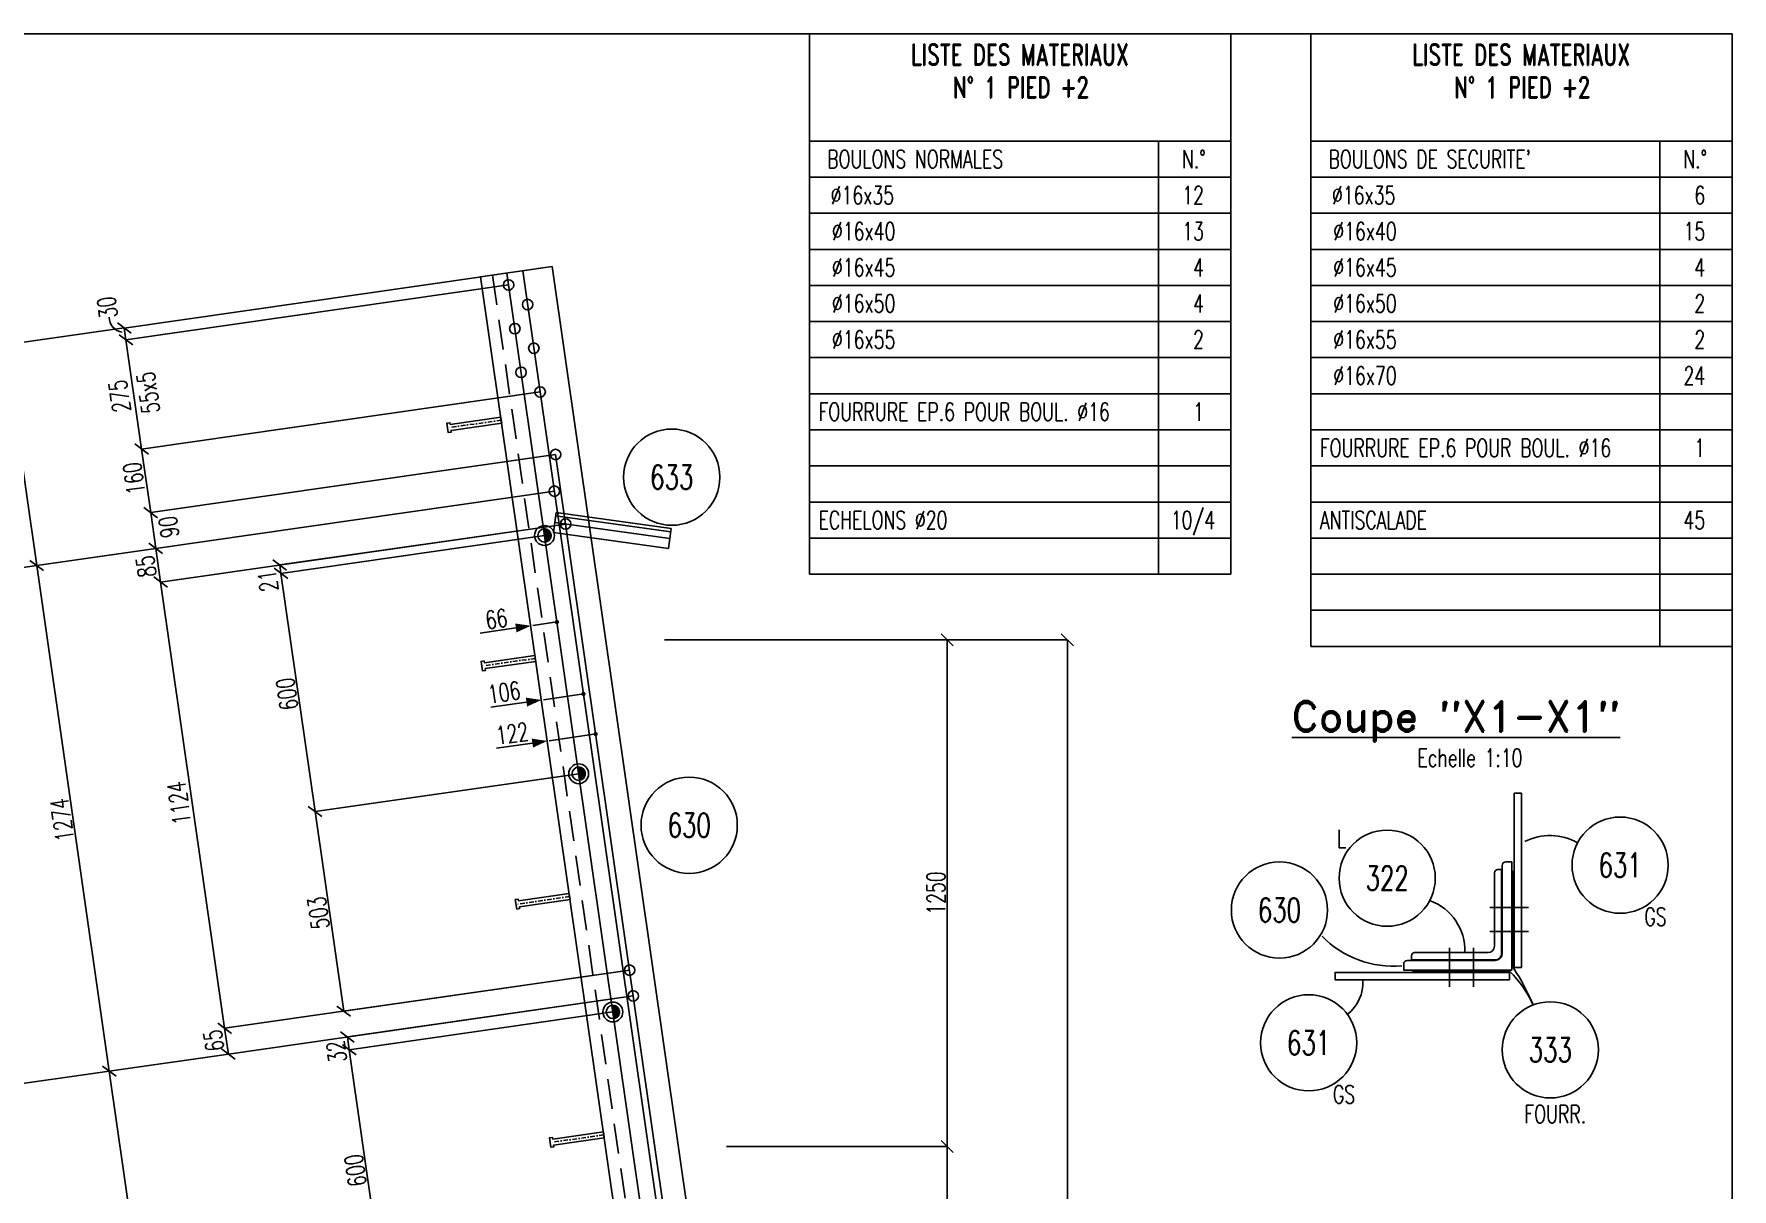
# Model space of a CAD drawing. Extents: x 72871 to 85036, y -56371 to -47761.
# Drawn here: x 80802 to 85036, y -50641 to -47761 of the extents above; entities that cross this region are included whole.
import ezdxf
from ezdxf.enums import TextEntityAlignment as Align

# ---------------------------------------------------------------- set-up
doc = ezdxf.new("R2010")
doc.units = 0
doc.header["$LTSCALE"] = 150
doc.header["$MEASUREMENT"] = 0
doc.linetypes.add('DASHDOT', pattern=[1, 0.5, -0.25, 0, -0.25])
doc.linetypes.add('DASHED', pattern=[0.75, 0.5, -0.25])
doc.layers.get('0').update_dxf_attribs({"linetype": 'CONTINUOUS'})
for name, color, linetype in [('ASSI', 3, 'CONTINUOUS'), ('BOLLINI_1', 7, 'CONTINUOUS'), ('Echelon', 3, 'CONTINUOUS'), ('FORI', 2, 'CONTINUOUS'), ('LINEA_ANG', 2, 'CONTINUOUS'), ('LM', 7, 'CONTINUOUS'), ('LS', 7, 'CONTINUOUS'), ('MZ', 6, 'DASHDOT'), ('QT_MAL', 7, 'CONTINUOUS'), ('QT_MPR', 7, 'CONTINUOUS'), ('QT_MSP', 7, 'CONTINUOUS'), ('TESTI_A_P', 7, 'CONTINUOUS'), ('TRAT-Y', 7, 'DASHED')]:
    doc.layers.add(name, color=color, linetype=linetype)
doc.styles.add('QUOTE', font='ROMANS8.SHX', dxfattribs={"width": 0.7})
doc.styles.add('RD', font='ROMAND8.SHX', dxfattribs={"width": 0.7})
doc.styles.add('RQL', font='ROMANS8.SHX', dxfattribs={"width": 0.7})
doc.styles.add('RS', font='ROMANS8.shx', dxfattribs={"width": 0.7})
doc.styles.get("Standard").update_dxf_attribs({"font": 'ROMANS8.SHX', "width": 0.7})
doc.dimstyles.new('FRECCE1', dxfattribs={"dimtxt": 45, "dimasz": 5, "dimexe": 0, "dimexo": 0, "dimgap": 1, "dimtad": 1, "dimdec": 0, "dimzin": 0, "dimdsep": 46, "dimtxsty": 'RS', "dimblk1": 'QUOTP', "dimblk2": 'QUOTF', "dimsah": 1, "dimcen": 0, "dimclrd": 2, "dimclre": 2, "dimclrt": 7, "dimadec": 0, "dimazin": 0, "dimtfac": 1, "dimtdec": 0, "dimtix": 1, "dimtmove": 2, "dimatfit": 3, "dimldrblk": 'QUOTP', "dimfxl": 1, "dimtolj": 1, "dimtzin": 0, "dimarcsym": 0})
doc.dimstyles.new('TRATTO', dxfattribs={"dimscale": 0, "dimtxt": 45, "dimasz": 30, "dimexe": 0, "dimexo": 0, "dimgap": 5, "dimtad": 1, "dimrnd": 0.5, "dimdsep": 46, "dimtxsty": 'RS', "dimblk1": 'OBLIQUE', "dimblk2": 'OBLIQUE', "dimsah": 1, "dimcen": 0.09, "dimclrd": 2, "dimclre": 2, "dimclrt": 7, "dimadec": 0, "dimazin": 0, "dimtfac": 1, "dimtix": 1, "dimtmove": 2, "dimatfit": 3, "dimfxl": 1, "dimtolj": 1, "dimtzin": 0, "dimarcsym": 0})
pattern_1 = [(135, (-145491.8095, 169533.147), (-5.29916089, -5.29916089), [])]

# ---------------------------------------------------------------- blocks, each defined once
blk = doc.blocks.new('16')
blk.add_circle((0, 0), 1)
blk = doc.blocks.new('ASSE98')
blk.add_line((0, 0), (1, 0))
at = {"color": 7, "flags": 1}
for tag, p in [('LAV1', (3.07431, 6.82847)), ('LAV2', (3.07431, 6.49513)), ('LAV3', (3.07431, 6.1618)), ('LAV4', (3.07431, 5.82847)), ('LAV5', (3.07431, 5.49513)), ('LAV6', (3.07431, 5.1618)), ('LAV7', (3.07431, 4.82847)), ('LAV8', (3.07431, 4.49513)), ('LAV9', (3.07431, 4.1618)), ('LAV10', (3.07431, 3.82847))]:
    blk.add_attdef(tag, p, '', height=0.2, dxfattribs=at)
at = {"color": 7, "style": 'QUOTE', "width": 0.5, "flags": 1}
for tag, p in [('TI', (1.38308, 6.82731)), ('DI_S', (1.38308, 6.42178)), ('D_S', (1.38308, 6.02092)), ('E_S', (1.38308, 5.68065)), ('NFORI', (1.36454, 5.29792)), ('ALAR', (1.36349, 4.93246)), ('FAM', (1.3775, 4.54645)), ('ALA', (1.38308, 4.19257)), ('DISP2', (1.38308, 3.84971)), ('DISP1', (1.38308, 3.50686)), ('PINZAF', (1.38308, 3.164)), ('PINZAI', (1.38308, 2.82114)), ('TRP', (1.38308, 2.47829)), ('NP', (1.38308, 2.13543)), ('SV', (1.38308, 1.79257)), ('PESO', (1.38308, 1.44971)), ('QUA', (1.38308, 1.10686)), ('LUN', (1.38308, 0.764)), ('PROF', (1.38308, 0.42114)), ('POS', (1.38308, 0.07829))]:
    blk.add_attdef(tag, p, '', height=0.2, dxfattribs=at)
blk = doc.blocks.new('_OBLIQUE')
at = {"color": 0, "linetype": 'ByBlock'}
blk.add_line((-0.5, -0.5), (0.5, 0.5), dxfattribs=at)
blk = doc.blocks.new('*D17')
at = {"layer": 'QT_MPR', "color": 2, "lineweight": -2, "transparency": 16777216}
for p, q in [((79518.2, -49271.5), (80809, -49086.3)), ((80809, -49086.3), (80989.9, -50347.1)), ((79683.3, -50534.6), (80989.9, -50347.1))]:
    blk.add_line(p, q, dxfattribs=at)
at = {"layer": 'QT_MPR', "color": 2, "lineweight": -2, "transparency": 16777216, "xscale": 30, "yscale": 30, "zscale": 30}
for p, rotation in [((80809, -49086.3), 98.16615670567533), ((80989.9, -50347.1), 278.1661567056753)]:
    blk.add_blockref('_OBLIQUE', p, dxfattribs=dict(at, rotation=rotation))
at = {"layer": 'QT_MPR', "color": 7, "transparency": 16777216, "insert": (80872.3, -49720.6), "char_height": 45, "attachment_point": 5, "rotation": 98.1662, "style": 'RS'}
blk.add_mtext('\\A1;1274', dxfattribs=at)
blk = doc.blocks.new('*D18')
at = {"layer": 'QT_MPR', "color": 2, "lineweight": -2, "transparency": 16777216}
for p, q in [((79683.3, -50534.6), (80989.9, -50347.1)), ((80989.9, -50347.1), (81171.2, -51610.2)), ((79864.6, -51797.7), (81171.2, -51610.2))]:
    blk.add_line(p, q, dxfattribs=at)
at = {"layer": 'QT_MPR', "color": 2, "lineweight": -2, "transparency": 16777216, "xscale": 30, "yscale": 30, "zscale": 30}
for p, rotation in [((80989.9, -50347.1), 98.16615670567533), ((81171.2, -51610.2), 278.1661567056753)]:
    blk.add_blockref('_OBLIQUE', p, dxfattribs=dict(at, rotation=rotation))
at = {"layer": 'QT_MPR', "color": 7, "transparency": 16777216, "insert": (81053.3, -50982.6), "char_height": 45, "attachment_point": 5, "rotation": 98.1662, "style": 'RS'}
blk.add_mtext('\\A1;1276', dxfattribs=at)
blk = doc.blocks.new('*D34')
at = {"layer": 'LS', "color": 2, "lineweight": -2, "transparency": 16777216}
for p, q in [((79542.3, -48707.2), (80730.1, -48536.7)), ((80809, -49086.3), (80730.1, -48536.7)), ((79518.2, -49271.5), (80809, -49086.3))]:
    blk.add_line(p, q, dxfattribs=at)
at = {"layer": 'LS', "color": 2, "lineweight": -2, "transparency": 16777216, "xscale": 30, "yscale": 30, "zscale": 30}
for p, rotation in [((80730.1, -48536.7), 98.16615670567533), ((80809, -49086.3), 278.1661567056753)]:
    blk.add_blockref('_OBLIQUE', p, dxfattribs=dict(at, rotation=rotation))
at = {"layer": 'LS', "color": 7, "transparency": 16777216, "insert": (80742.4, -48815.4), "char_height": 45, "attachment_point": 5, "rotation": 98.1662, "style": 'RS'}
blk.add_mtext('\\A1;555', dxfattribs=at)
blk = doc.blocks.new('*D35')
at = {"layer": 'QT_MPR', "color": 2, "lineweight": -2, "transparency": 16777216}
for p, q in [((81918, -48366.7), (81027.2, -48494.5)), ((81985.6, -48387.1), (81031.4, -48524)), ((81027.2, -48494.5), (81031.4, -48524))]:
    blk.add_line(p, q, dxfattribs=at)
at = {"layer": 'QT_MPR', "color": 2, "lineweight": -2, "transparency": 16777216, "xscale": 30, "yscale": 30, "zscale": 30}
for p, rotation in [((81027.2, -48494.5), 98.16615670567491), ((81031.4, -48524), 278.1661567056749)]:
    blk.add_blockref('_OBLIQUE', p, dxfattribs=dict(at, rotation=rotation))
at = {"layer": 'QT_MPR', "color": 7, "transparency": 16777216, "insert": (80985.4, -48443), "char_height": 45, "attachment_point": 5, "rotation": 98.1662, "style": 'RS'}
blk.add_mtext('\\A1;30', dxfattribs=at)
blk = doc.blocks.new('*D36')
at = {"layer": 'QT_MPR', "color": 2, "lineweight": -2, "transparency": 16777216}
for p, q in [((81985.6, -48387.1), (81031.4, -48524)), ((81031.4, -48524), (81070.5, -48796.2)), ((82064.3, -48653.6), (81070.5, -48796.2))]:
    blk.add_line(p, q, dxfattribs=at)
at = {"layer": 'QT_MPR', "color": 2, "lineweight": -2, "transparency": 16777216, "xscale": 30, "yscale": 30, "zscale": 30}
for p, rotation in [((81031.4, -48524), 98.16615670567491), ((81070.5, -48796.2), 278.1661567056749)]:
    blk.add_blockref('_OBLIQUE', p, dxfattribs=dict(at, rotation=rotation))
at = {"layer": 'QT_MPR', "color": 7, "transparency": 16777216, "insert": (81087.2, -48655.6), "char_height": 45, "attachment_point": 5, "rotation": 98.1662, "style": 'RS'}
blk.add_mtext('\\A1;55x5', dxfattribs=at)
blk = doc.blocks.new('*D37')
at = {"layer": 'QT_MPR', "color": 2, "lineweight": -2, "transparency": 16777216}
for p, q in [((81985.6, -48387.1), (81031.4, -48524)), ((81031.4, -48524), (81070.5, -48796.2)), ((82064.3, -48653.6), (81070.5, -48796.2))]:
    blk.add_line(p, q, dxfattribs=at)
at = {"layer": 'QT_MPR', "color": 2, "lineweight": -2, "transparency": 16777216, "xscale": 30, "yscale": 30, "zscale": 30}
for p, rotation in [((81031.4, -48524), 98.16615670567491), ((81070.5, -48796.2), 278.1661567056749)]:
    blk.add_blockref('_OBLIQUE', p, dxfattribs=dict(at, rotation=rotation))
at = {"layer": 'QT_MPR', "color": 7, "transparency": 16777216, "insert": (81015.9, -48664.4), "char_height": 45, "attachment_point": 5, "rotation": 98.1662, "style": 'RS'}
blk.add_mtext('\\A1;275', dxfattribs=at)
blk = doc.blocks.new('*D38')
at = {"layer": 'QT_MPR', "color": 2, "lineweight": -2, "transparency": 16777216}
for p, q in [((82064.3, -48653.6), (81070.5, -48796.2)), ((81070.5, -48796.2), (81093.2, -48954.6)), ((82102.8, -48809.7), (81093.2, -48954.6))]:
    blk.add_line(p, q, dxfattribs=at)
at = {"layer": 'QT_MPR', "color": 2, "lineweight": -2, "transparency": 16777216, "xscale": 30, "yscale": 30, "zscale": 30}
for p, rotation in [((81070.5, -48796.2), 98.16615670567491), ((81093.2, -48954.6), 278.1661567056749)]:
    blk.add_blockref('_OBLIQUE', p, dxfattribs=dict(at, rotation=rotation))
at = {"layer": 'QT_MPR', "color": 7, "transparency": 16777216, "insert": (81051.6, -48869.4), "char_height": 45, "attachment_point": 5, "rotation": 98.1662, "style": 'RS'}
blk.add_mtext('\\A1;160', dxfattribs=at)
blk = doc.blocks.new('*D39')
at = {"layer": 'QT_MPR', "color": 2, "lineweight": -2, "transparency": 16777216}
for p, q in [((82102.8, -48809.7), (81093.2, -48954.6)), ((82099.8, -48901.1), (81106, -49043.7)), ((81093.2, -48954.6), (81106, -49043.7))]:
    blk.add_line(p, q, dxfattribs=at)
at = {"layer": 'QT_MPR', "color": 2, "lineweight": -2, "transparency": 16777216, "xscale": 30, "yscale": 30, "zscale": 30}
for p, rotation in [((81093.2, -48954.6), 98.16615670567491), ((81106, -49043.7), 278.1661567056749)]:
    blk.add_blockref('_OBLIQUE', p, dxfattribs=dict(at, rotation=rotation))
at = {"layer": 'QT_MPR', "color": 7, "transparency": 16777216, "insert": (81138.4, -48990.5), "char_height": 45, "attachment_point": 5, "rotation": 98.1662, "style": 'RS'}
blk.add_mtext('\\A1;90', dxfattribs=at)
blk = doc.blocks.new('*D40')
at = {"layer": 'QT_MPR', "color": 2, "lineweight": -2, "transparency": 16777216}
for p, q in [((82099.8, -48901.1), (81106, -49043.7)), ((82127.7, -48983), (81118, -49127.8)), ((81106, -49043.7), (81118, -49127.8))]:
    blk.add_line(p, q, dxfattribs=at)
at = {"layer": 'QT_MPR', "color": 2, "lineweight": -2, "transparency": 16777216, "xscale": 30, "yscale": 30, "zscale": 30}
for p, rotation in [((81106, -49043.7), 98.16615670567514), ((81118, -49127.8), 278.1661567056751)]:
    blk.add_blockref('_OBLIQUE', p, dxfattribs=dict(at, rotation=rotation))
at = {"layer": 'QT_MPR', "color": 7, "transparency": 16777216, "insert": (81081.8, -49088.9), "char_height": 45, "attachment_point": 5, "rotation": 98.1662, "style": 'RS'}
blk.add_mtext('\\A1;85', dxfattribs=at)
blk = doc.blocks.new('*D41')
at = {"layer": 'QT_MPR', "color": 2, "lineweight": -2, "transparency": 16777216}
for p, q in [((82127.7, -48983), (81118, -49127.8)), ((81118, -49127.8), (81277.7, -50240.2)), ((82287.3, -50095.3), (81277.7, -50240.2))]:
    blk.add_line(p, q, dxfattribs=at)
at = {"layer": 'QT_MPR', "color": 2, "lineweight": -2, "transparency": 16777216, "xscale": 30, "yscale": 30, "zscale": 30}
for p, rotation in [((81118, -49127.8), 98.16615670567533), ((81277.7, -50240.2), 278.1661567056753)]:
    blk.add_blockref('_OBLIQUE', p, dxfattribs=dict(at, rotation=rotation))
at = {"layer": 'QT_MPR', "color": 7, "transparency": 16777216, "insert": (81164.1, -49678.8), "char_height": 45, "attachment_point": 5, "rotation": 98.1662, "style": 'RS'}
blk.add_mtext('\\A1;1124', dxfattribs=at)
blk = doc.blocks.new('*D42')
at = {"layer": 'QT_MPR', "color": 2, "lineweight": -2, "transparency": 16777216}
for p, q in [((82287.3, -50095.3), (81277.7, -50240.2)), ((82296.5, -50159.6), (81286.9, -50304.5)), ((81277.7, -50240.2), (81286.9, -50304.5))]:
    blk.add_line(p, q, dxfattribs=at)
at = {"layer": 'QT_MPR', "color": 2, "lineweight": -2, "transparency": 16777216, "xscale": 30, "yscale": 30, "zscale": 30}
for p, rotation in [((81277.7, -50240.2), 98.16615670567533), ((81286.9, -50304.5), 278.1661567056753)]:
    blk.add_blockref('_OBLIQUE', p, dxfattribs=dict(at, rotation=rotation))
at = {"layer": 'QT_MPR', "color": 7, "transparency": 16777216, "insert": (81250.4, -50270.8), "char_height": 45, "attachment_point": 5, "rotation": 98.1662, "style": 'RS'}
blk.add_mtext('\\A1;65', dxfattribs=at)
blk = doc.blocks.new('QUOTP')
at = {"layer": 'ASSI', "color": 2, "const_width": 1.07}
blk.add_lwpolyline([(-0.53, 0, 1), (0.53, 0, 1)], format="xyb", close=True, dxfattribs=at)
blk = doc.blocks.new('QUOTF')
at = {"layer": 'LS', "color": 2}
blk.add_line((7.5, 0), (25.5, 0), dxfattribs=at)
blk.add_solid([(7.5, 2.25), (0, 0), (7.5, -2.25)], dxfattribs=at)
blk = doc.blocks.new('*D136')
at = {"layer": 'QT_MAL', "color": 2, "lineweight": -2, "transparency": 16777216}
blk.add_line((82101.3, -49228.1), (82045.8, -49236.1), dxfattribs=at)
at = {"layer": 'QT_MAL', "color": 2, "lineweight": -2, "transparency": 16777216, "xscale": 5, "yscale": 5, "zscale": 5}
for name, p, rotation in [('QUOTF', (82040.9, -49236.8), 188.1661567056749), ('QUOTP', (82106.2, -49227.4), 8.166156705674934)]:
    blk.add_blockref(name, p, dxfattribs=dict(at, rotation=rotation))
at = {"layer": 'QT_MAL', "color": 7, "transparency": 16777216, "insert": (81955.3, -49219.8), "char_height": 45, "attachment_point": 5, "rotation": 8.1662, "style": 'RS'}
blk.add_mtext('\\A1;66', dxfattribs=at)
blk = doc.blocks.new('*D137')
at = {"layer": 'QT_MAL', "color": 2, "lineweight": -2, "transparency": 16777216}
blk.add_line((82167.4, -49407.3), (82072.4, -49421), dxfattribs=at)
at = {"layer": 'QT_MAL', "color": 2, "lineweight": -2, "transparency": 16777216, "xscale": 5, "yscale": 5, "zscale": 5}
for name, p, rotation in [('QUOTF', (82067.4, -49421.7), 188.1661567056749), ('QUOTP', (82172.3, -49406.6), 8.166156705674934)]:
    blk.add_blockref(name, p, dxfattribs=dict(at, rotation=rotation))
at = {"layer": 'QT_MAL', "color": 7, "transparency": 16777216, "insert": (81974.4, -49402.6), "char_height": 45, "attachment_point": 5, "rotation": 8.1662, "style": 'RS'}
blk.add_mtext('\\A1;106', dxfattribs=at)
blk = doc.blocks.new('*D138')
at = {"layer": 'QT_MAL', "color": 2, "lineweight": -2, "transparency": 16777216}
blk.add_line((82197.9, -49507.3), (82087, -49523.2), dxfattribs=at)
at = {"layer": 'QT_MAL', "color": 2, "lineweight": -2, "transparency": 16777216, "xscale": 5, "yscale": 5, "zscale": 5}
for name, p, rotation in [('QUOTF', (82082.1, -49523.9), 188.1661567056749), ('QUOTP', (82202.8, -49506.6), 8.166156705674934)]:
    blk.add_blockref(name, p, dxfattribs=dict(at, rotation=rotation))
at = {"layer": 'QT_MAL', "color": 7, "transparency": 16777216, "insert": (81994.5, -49505.3), "char_height": 45, "attachment_point": 5, "rotation": 8.1662, "style": 'RS'}
blk.add_mtext('\\A1;122', dxfattribs=at)
blk = doc.blocks.new('*D63')
at = {"layer": 'LS', "color": 2, "lineweight": -2, "transparency": 16777216}
for p, q in [((82374.4, -49271.5), (83378.9, -49271.5)), ((83378.9, -54323.8), (83378.9, -49271.5)), ((80283.6, -54323.8), (83378.9, -54323.8))]:
    blk.add_line(p, q, dxfattribs=at)
at = {"layer": 'LS', "color": 2, "lineweight": -2, "transparency": 16777216, "xscale": 30, "yscale": 30, "zscale": 30}
for p, rotation in [((83378.9, -49271.5), 90), ((83378.9, -54323.8), 270)]:
    blk.add_blockref('_OBLIQUE', p, dxfattribs=dict(at, rotation=rotation))
at = {"layer": 'LS', "color": 7, "transparency": 16777216, "insert": (83351.4, -51797.7), "char_height": 45, "attachment_point": 5, "rotation": 90, "style": 'RS'}
blk.add_mtext('\\A1;5000', dxfattribs=at)
blk = doc.blocks.new('*D66')
at = {"layer": 'LS', "color": 2, "lineweight": -2, "transparency": 16777216}
for p, q in [((82529, -50534.6), (83078.9, -50534.6)), ((83078.9, -51797.7), (83078.9, -50534.6)), ((82688.1, -51797.7), (83078.9, -51797.7))]:
    blk.add_line(p, q, dxfattribs=at)
at = {"layer": 'LS', "color": 2, "lineweight": -2, "transparency": 16777216, "xscale": 30, "yscale": 30, "zscale": 30}
for p, rotation in [((83078.9, -50534.6), 90), ((83078.9, -51797.7), 270)]:
    blk.add_blockref('_OBLIQUE', p, dxfattribs=dict(at, rotation=rotation))
at = {"layer": 'LS', "color": 7, "transparency": 16777216, "insert": (83051.4, -51166.1), "char_height": 45, "attachment_point": 5, "rotation": 90, "style": 'RS'}
blk.add_mtext('\\A1;1250', dxfattribs=at)
blk = doc.blocks.new('*D67')
at = {"layer": 'LS', "color": 2, "lineweight": -2, "transparency": 16777216}
for p, q in [((82374.4, -49271.5), (83078.9, -49271.5)), ((83078.9, -50534.6), (83078.9, -49271.5)), ((82529, -50534.6), (83078.9, -50534.6))]:
    blk.add_line(p, q, dxfattribs=at)
at = {"layer": 'LS', "color": 2, "lineweight": -2, "transparency": 16777216, "xscale": 30, "yscale": 30, "zscale": 30}
for p, rotation in [((83078.9, -49271.5), 90), ((83078.9, -50534.6), 270)]:
    blk.add_blockref('_OBLIQUE', p, dxfattribs=dict(at, rotation=rotation))
at = {"layer": 'LS', "color": 7, "transparency": 16777216, "insert": (83051.4, -49903.1), "char_height": 45, "attachment_point": 5, "rotation": 90, "style": 'RS'}
blk.add_mtext('\\A1;1250', dxfattribs=at)
blk = doc.blocks.new('A$C6E393FD9')
at = {"layer": 'Echelon'}
blk.add_lwpolyline([(2.5, 0), (0, 19.8), (168.6, 41.4), (167.9, 47.2), (177.8, 48.5), (181.8, 17.1), (171.9, 15.8), (171.2, 21.6), (2.5, 0)], close=True, dxfattribs=at)
at = {"layer": 'MZ', "ltscale": 0.2}
blk.add_line((1.3, 9.9), (179.8, 32.8), dxfattribs=at)
blk = doc.blocks.new('P20')
at = {"color": 0}
for p, q in [((0, 0.98), (0.02, 1)), ((0, 0.94), (0.06, 1)), ((1, -0.01), (0, 0.99)), ((0, 0.89), (0.1, 0.99)), ((0, 0.85), (0.14, 0.99)), ((0, 0.8), (0.18, 0.98)), ((0, 0.76), (0.22, 0.98)), ((0, 0.71), (0.25, 0.97)), ((0, 0.67), (0.29, 0.96)), ((1, -0.05), (0, 0.95)), ((0, 0.62), (0.32, 0.95)), ((0, 0.58), (0.36, 0.93)), ((0, 0.53), (0.39, 0.92)), ((0, 0.49), (0.42, 0.91)), ((1, -0.09), (0, 0.9)), ((0, 0.44), (0.45, 0.89)), ((0, 0.4), (0.48, 0.88)), ((0.99, -0.13), (0, 0.86)), ((0, 0.35), (0.51, 0.86)), ((0, 0.31), (0.54, 0.84)), ((0, 0.26), (0.56, 0.83)), ((0.99, -0.17), (0, 0.81)), ((0, 0.22), (0.59, 0.81)), ((0, 0.17), (0.61, 0.79)), ((0.98, -0.21), (0, 0.77)), ((0, 0.13), (0.64, 0.77)), ((0, 0.08), (0.66, 0.75)), ((0, 0.04), (0.69, 0.73)), ((0.97, -0.25), (0, 0.72)), ((0, -0.01), (0.71, 0.7)), ((0.96, -0.28), (0, 0.68)), ((0, -0.05), (0.73, 0.68)), ((0, -0.1), (0.75, 0.66)), ((0.95, -0.32), (0, 0.63)), ((0, -0.14), (0.77, 0.63)), ((0, -0.19), (0.79, 0.61)), ((0.94, -0.35), (0, 0.59)), ((0, -0.23), (0.81, 0.58)), ((0, -0.28), (0.83, 0.56)), ((0.92, -0.38), (0, 0.54)), ((0, -0.32), (0.85, 0.53)), ((0.91, -0.41), (0, 0.5)), ((0, -0.36), (0.87, 0.5)), ((0, -0.41), (0.88, 0.47)), ((0.9, -0.44), (0, 0.45)), ((0, -0.45), (0.9, 0.44)), ((0.88, -0.47), (0, 0.41)), ((0, -0.5), (0.91, 0.41)), ((0, -0.54), (0.92, 0.38)), ((0.87, -0.5), (0, 0.36)), ((0, -0.59), (0.94, 0.35)), ((0.85, -0.53), (0, 0.32)), ((0, -0.63), (0.95, 0.31)), ((0, -0.68), (0.96, 0.28)), ((0.83, -0.56), (0, 0.27)), ((0, -0.72), (0.97, 0.25)), ((0.81, -0.58), (0, 0.23)), ((0, -0.77), (0.98, 0.21)), ((0.79, -0.61), (0, 0.18)), ((0, -0.81), (0.99, 0.17)), ((0.77, -0.63), (0, 0.14)), ((0, -0.86), (0.99, 0.13)), ((0.75, -0.66), (0, 0.09)), ((0, -0.9), (1, 0.09)), ((0.73, -0.68), (0, 0.05)), ((0, -0.95), (1, 0.05)), ((0.71, -0.7), (0, 0.01)), ((0, -0.99), (1, 0.01)), ((1, 0.04), (0.04, 1)), ((1, 0.09), (0.09, 1)), ((0.99, 0.14), (0.14, 0.99)), ((0.98, 0.19), (0.19, 0.98)), ((0.97, 0.25), (0.25, 0.97)), ((0.95, 0.31), (0.31, 0.95)), ((0.92, 0.38), (0.38, 0.92)), ((0.88, 0.47), (0.47, 0.88)), ((0.81, 0.59), (0.59, 0.81)), ((0.69, -0.73), (0, -0.04)), ((0.66, -0.75), (0, -0.08)), ((0.64, -0.77), (0, -0.13)), ((0.61, -0.79), (0, -0.17)), ((0.59, -0.81), (0, -0.22)), ((0.56, -0.83), (0, -0.26)), ((0.54, -0.84), (0, -0.31)), ((0.51, -0.86), (0, -0.35)), ((0.48, -0.88), (0, -0.4)), ((0.45, -0.89), (0, -0.44)), ((0.42, -0.91), (0, -0.49)), ((0.39, -0.92), (0, -0.53)), ((0.36, -0.93), (0, -0.58)), ((0.32, -0.95), (0, -0.62)), ((0.29, -0.96), (0, -0.67)), ((0.25, -0.97), (0, -0.71)), ((0.22, -0.98), (0, -0.76)), ((0.18, -0.98), (0, -0.8)), ((0.14, -0.99), (0, -0.85)), ((0.1, -0.99), (0, -0.89)), ((0.04, -1), (1, -0.04)), ((0.09, -1), (1, -0.09)), ((0.14, -0.99), (0.99, -0.14)), ((0.19, -0.98), (0.98, -0.19)), ((0.25, -0.97), (0.97, -0.25)), ((0.31, -0.95), (0.95, -0.31)), ((0.38, -0.92), (0.92, -0.38)), ((0.47, -0.88), (0.88, -0.47)), ((0.59, -0.81), (0.81, -0.59))]:
    blk.add_line(p, q, dxfattribs=at)
for radius in [1.5, 1]:
    blk.add_circle((0, 0), radius)
blk = doc.blocks.new('*D121')
at = {"layer": 'QT_MSP', "color": 2, "lineweight": -2, "transparency": 16777216}
for p, q in [((82127.7, -48983), (81415, -49085.2)), ((82075.3, -49011.7), (81418, -49106)), ((81415, -49085.2), (81418, -49106))]:
    blk.add_line(p, q, dxfattribs=at)
at = {"layer": 'QT_MSP', "color": 2, "lineweight": -2, "transparency": 16777216, "xscale": 30, "yscale": 30, "zscale": 30}
for p, rotation in [((81415, -49085.2), 98.1661567056713), ((81418, -49106), 278.1661567056713)]:
    blk.add_blockref('_OBLIQUE', p, dxfattribs=dict(at, rotation=rotation))
at = {"layer": 'QT_MSP', "color": 7, "transparency": 16777216, "insert": (81385.7, -49125), "char_height": 45, "attachment_point": 5, "rotation": 98.1662, "style": 'RS'}
blk.add_mtext('\\A1;21', dxfattribs=at)
blk = doc.blocks.new('*D122')
at = {"layer": 'QT_MSP', "color": 2, "lineweight": -2, "transparency": 16777216}
for p, q in [((82075.3, -49011.7), (81418, -49106)), ((81418, -49106), (81503.2, -49699.9)), ((82160.5, -49605.6), (81503.2, -49699.9))]:
    blk.add_line(p, q, dxfattribs=at)
at = {"layer": 'QT_MSP', "color": 2, "lineweight": -2, "transparency": 16777216, "xscale": 30, "yscale": 30, "zscale": 30}
for p, rotation in [((81418, -49106), 98.1661567056713), ((81503.2, -49699.9), 278.1661567056713)]:
    blk.add_blockref('_OBLIQUE', p, dxfattribs=dict(at, rotation=rotation))
at = {"layer": 'QT_MSP', "color": 7, "transparency": 16777216, "insert": (81433.4, -49406.9), "char_height": 45, "attachment_point": 5, "rotation": 98.1662, "style": 'RS'}
blk.add_mtext('\\A1;600', dxfattribs=at)
blk = doc.blocks.new('*D123')
at = {"layer": 'QT_MSP', "color": 2, "lineweight": -2, "transparency": 16777216}
for p, q in [((82160.5, -49605.6), (81503.2, -49699.9)), ((81503.2, -49699.9), (81574.6, -50197.5)), ((82287.3, -50095.3), (81574.6, -50197.5))]:
    blk.add_line(p, q, dxfattribs=at)
at = {"layer": 'QT_MSP', "color": 2, "lineweight": -2, "transparency": 16777216, "xscale": 30, "yscale": 30, "zscale": 30}
for p, rotation in [((81503.2, -49699.9), 98.1661567056713), ((81574.6, -50197.5), 278.1661567056713)]:
    blk.add_blockref('_OBLIQUE', p, dxfattribs=dict(at, rotation=rotation))
at = {"layer": 'QT_MSP', "color": 7, "transparency": 16777216, "insert": (81511.7, -49952.6), "char_height": 45, "attachment_point": 5, "rotation": 98.1662, "style": 'RS'}
blk.add_mtext('\\A1;503', dxfattribs=at)
blk = doc.blocks.new('*D124')
at = {"layer": 'QT_MSP', "color": 2, "lineweight": -2, "transparency": 16777216}
for p, q in [((82296.5, -50159.6), (81583.9, -50261.9)), ((82245.7, -50199.5), (81588.4, -50293.8)), ((81583.9, -50261.9), (81588.4, -50293.8))]:
    blk.add_line(p, q, dxfattribs=at)
at = {"layer": 'QT_MSP', "color": 2, "lineweight": -2, "transparency": 16777216, "xscale": 30, "yscale": 30, "zscale": 30}
for p, rotation in [((81583.9, -50261.9), 98.1661567056713), ((81588.4, -50293.8), 278.1661567056713)]:
    blk.add_blockref('_OBLIQUE', p, dxfattribs=dict(at, rotation=rotation))
at = {"layer": 'QT_MSP', "color": 7, "transparency": 16777216, "insert": (81556.7, -50298.5), "char_height": 45, "attachment_point": 5, "rotation": 98.1662, "style": 'RS'}
blk.add_mtext('\\A1;32', dxfattribs=at)
blk = doc.blocks.new('*D125')
at = {"layer": 'QT_MSP', "color": 2, "lineweight": -2, "transparency": 16777216}
for p, q in [((82245.7, -50199.5), (81588.4, -50293.8)), ((81588.4, -50293.8), (81673.7, -50887.8)), ((82330.9, -50793.4), (81673.7, -50887.8))]:
    blk.add_line(p, q, dxfattribs=at)
at = {"layer": 'QT_MSP', "color": 2, "lineweight": -2, "transparency": 16777216, "xscale": 30, "yscale": 30, "zscale": 30}
for p, rotation in [((81588.4, -50293.8), 98.1661567056713), ((81673.7, -50887.8), 278.1661567056713)]:
    blk.add_blockref('_OBLIQUE', p, dxfattribs=dict(at, rotation=rotation))
at = {"layer": 'QT_MSP', "color": 7, "transparency": 16777216, "insert": (81603.8, -50594.7), "char_height": 45, "attachment_point": 5, "rotation": 98.1662, "style": 'RS'}
blk.add_mtext('\\A1;600', dxfattribs=at)
blk = doc.blocks.new('xxx')
blk.add_circle((0, 0), 8)
at = {"color": 3, "style": 'RQL', "width": 0.7}
blk.add_attdef('POS', text='', height=4, dxfattribs=at).set_placement((0, 0), align=Align.MIDDLE)
at = {"color": 3, "style": 'RQL', "width": 0.7, "flags": 1}
blk.add_attdef('POS1', (-0.39, -5.42), '', height=2, dxfattribs=at)
at = {"style": 'RQL', "width": 0.7, "flags": 1}
blk.add_attdef('TIPO', (-0.39, -8.66), '', height=2, dxfattribs=at)

msp = doc.modelspace()

# ---------------------------------------------------------------- hatches: boundary and pattern name
at = {"ltscale": 0.01}
h = msp.add_hatch(dxfattribs=at)
h.set_pattern_fill('_U', color=6, scale=7.494145, angle=135, style=0, pattern_type=0)
h.set_pattern_definition(pattern_1)
h.paths.add_polyline_path([(84488.795, -49939.182), (84488.795, -49849.252), (84491.792, -49849.252), (84491.792, -49939.182)])
h.paths.add_polyline_path([(84488.795, -49999.135), (84488.795, -49939.182), (84491.792, -49939.182), (84491.792, -49999.135)])
h.paths.add_polyline_path([(84488.795, -50089.065), (84488.795, -49999.135), (84491.792, -49999.135), (84491.792, -50089.065)])
h = msp.add_hatch(dxfattribs=at)
h.set_pattern_fill('_U', color=6, scale=7.494145, angle=135, style=0, pattern_type=0)
h.set_pattern_definition(pattern_1)
h.paths.add_polyline_path([(84331.418, -50096.559), (84241.488, -50096.559), (84241.488, -50099.557), (84331.418, -50099.557)])
h.paths.add_polyline_path([(84391.371, -50096.559), (84331.418, -50096.559), (84331.418, -50099.557), (84391.371, -50099.557)])
h.paths.add_polyline_path([(84481.301, -50096.559), (84391.371, -50096.559), (84391.371, -50099.557), (84481.301, -50099.557)])

# ---------------------------------------------------------------- linework, layer by layer
at = {"color": 6, "ltscale": 0.01}
for p, q in [((84432.041, -49939.182), (84529.174, -49939.182)), ((84432.041, -49999.135), (84529.174, -49999.135)), ((84331.418, -50039.805), (84331.418, -50136.938)), ((84391.371, -50039.805), (84391.371, -50136.938))]:
    msp.add_line(p, q, dxfattribs=at)
at = {"layer": 'LINEA_ANG'}
for p, q in [((82094.172, -48340.989), (81915.997, -48366.557)), ((82849.848, -53607.046), (82094.172, -48340.989)), ((81915.997, -48366.557), (82671.673, -53632.614)), ((82104.167, -48954.434), (82097.269, -49003.956)), ((82102.995, -48962.853), (82390.221, -49002.863)), ((82391.394, -48994.444), (82104.167, -48954.434)), ((82097.269, -49003.956), (82384.496, -49043.966)), ((82384.496, -49043.966), (82391.394, -48994.444)), ((84443.83, -49852.625), (84443.83, -50035.857)), ((84461.816, -49844.756), (84451.699, -49844.756)), ((84461.816, -50053.093), (84461.816, -49844.756)), ((84236.991, -50059.463), (84236.991, -50069.58)), ((84236.991, -50069.58), (84445.329, -50069.58)), ((84428.092, -50051.594), (84244.86, -50051.594))]:
    msp.add_line(p, q, dxfattribs=at)
for points in [[(84511.277, -50089.065), (84511.277, -49654.405), (84493.291, -49654.405), (84493.291, -50089.065)], [(84491.792, -50089.065), (84491.792, -49849.252), (84488.795, -49849.252), (84488.795, -50089.065)], [(84481.301, -50119.042), (84046.64, -50119.042), (84046.64, -50101.056), (84481.301, -50101.056)], [(84481.301, -50099.557), (84241.488, -50099.557), (84241.488, -50096.559), (84481.301, -50096.559)]]:
    msp.add_lwpolyline(points, close=True, dxfattribs=at)
msp.add_lwpolyline([(84487.296, -50095.06), (84487.296, -49825.271), (84472.308, -49825.271, 0.41421356), (84463.315, -49834.264), (84463.315, -50053.093, -0.41421356), (84445.329, -50071.079), (84226.5, -50071.079, 0.41421356), (84217.507, -50080.072), (84217.507, -50095.06)], format="xyb", close=True, dxfattribs=at)
for centre, radius, start, end in [((84451.699, -49852.625), 7.869, 90, 180), ((84428.092, -50035.857), 15.738, 270, 0), ((84244.86, -50059.463), 7.869, 90, 180), ((84445.459, -50053.223), 16.357, 269.54397, 0.45603)]:
    msp.add_arc(centre, radius, start, end, dxfattribs=at)
at = {"layer": 'LS', "color": 3}
for p, q in [((82736.282, -47761.325), (82736.282, -49108.212)), ((82736.282, -47761.325), (83786.282, -47761.325)), ((83786.282, -49108.212), (83786.282, -47761.325)), ((83986.282, -47761.325), (83986.282, -49288.187)), ((83986.282, -47761.325), (85036.282, -47761.325)), ((83786.282, -48028.325), (82736.282, -48028.325)), ((83606.079, -48028.325), (83606.079, -49108.212)), ((83606.079, -48028.325), (83606.079, -49108.212)), ((85036.282, -48028.325), (83986.282, -48028.325)), ((84856.079, -48028.325), (84856.079, -49288.187)), ((84856.079, -48028.325), (84856.079, -49288.187)), ((83786.282, -48118.313), (82736.282, -48118.313)), ((85036.282, -48118.313), (83986.282, -48118.313)), ((83786.282, -49108.212), (82736.282, -49108.212)), ((85036.282, -49288.187), (83986.282, -49288.187))]:
    msp.add_line(p, q, dxfattribs=at)
at = {"layer": 'LS', "color": 6}
for p, q in [((83786.282, -48208.3), (82736.282, -48208.3)), ((85036.282, -48208.3), (83986.282, -48208.3)), ((83786.282, -48298.3), (82736.282, -48298.3)), ((85036.282, -48298.3), (83986.282, -48298.3)), ((82776.652, -53617.936), (82020.977, -48351.879)), ((82737.058, -53623.618), (81981.382, -48357.561)), ((83786.282, -48388.288), (82736.282, -48388.288)), ((83786.282, -48388.3), (82736.282, -48388.3)), ((85036.282, -48388.288), (83986.282, -48388.288)), ((85036.282, -48388.3), (83986.282, -48388.3)), ((83786.282, -48478.275), (82736.282, -48478.275)), ((85036.282, -48478.275), (83986.282, -48478.275)), ((83786.282, -48568.262), (82736.282, -48568.262)), ((85036.282, -48568.25), (83986.282, -48568.25)), ((83786.282, -48658.25), (82736.282, -48658.25)), ((85036.282, -48658.262), (83986.282, -48658.262)), ((83786.282, -48748.237), (82736.282, -48748.237)), ((85036.282, -48748.25), (83986.282, -48748.25)), ((82659.05, -52685.759), (82102.842, -48809.728)), ((83786.282, -48838.225), (82736.282, -48838.225)), ((85036.282, -48838.237), (83986.282, -48838.237)), ((83786.282, -48928.212), (82736.282, -48928.212)), ((85036.282, -48928.225), (83986.282, -48928.225)), ((83786.282, -49018.199), (82736.282, -49018.199)), ((85036.282, -49018.225), (83986.282, -49018.225)), ((85036.282, -49108.212), (83986.282, -49108.212)), ((85036.282, -49108.212), (83986.282, -49108.212)), ((85036.282, -49198.199), (83986.282, -49198.199))]:
    msp.add_line(p, q, dxfattribs=at)
at = {"layer": 'LS', "color": 2}
for p, q in [((80730.145, -48536.726), (81027.103, -48494.112)), ((80809.01, -49086.314), (81105.968, -49043.7)), ((80989.934, -50347.113), (81286.892, -50304.5))]:
    msp.add_line(p, q, dxfattribs=at)
at = {"layer": 'LS', "color": 8}
msp.add_lwpolyline([(72871.282, -47761.325), (72871.282, -56371.325), (82411.282, -56371.325), (82411.282, -55171.325), (85036.282, -55171.325), (85036.282, -47761.325), (72871.282, -47761.325)], close=True, dxfattribs=at)
at = {"layer": 'LS', "color": 2}
msp.add_arc((81027.98, -48466.887), 38.569, 180.801046, 260.897346, dxfattribs=at)
at = {"layer": 'LS', "color": 6}
for centre, radius, start, end in [((84582.72, -49901.541), 141.69, 61.047663, 116.481139), ((84236.143, -50047.397), 134.058, 358.773289, 69.082485), ((84192.095, -49835.702), 249.722, 224.504879, 274.753286), ((84017.042, -50127.102), 98.658, 307.518212, 3.557444), ((84287.062, -50295.312), 277.264, 23.98822, 45.205306), ((84059.179, -50378.004), 519.364, 22.101931, 33.704999)]:
    msp.add_arc(centre, radius, start, end, dxfattribs=at)
at = {"layer": 'TRAT-Y'}
msp.add_line((81945.693, -48362.295), (82701.369, -53628.352), dxfattribs=at)

# ---------------------------------------------------------------- block references
at = {"layer": 'ASSI'}
for p, xscale, rotation in [((81915.997, -48366.557), 5320, 278.1661567056713), ((82387.945, -49019.205), 290, 172.0698617872364)]:
    msp.add_blockref('ASSE98', p, dxfattribs=dict(at, xscale=xscale, rotation=rotation))
at = {"layer": 'BOLLINI_1'}
for p, xscale, yscale, zscale, values in [((82392.489, -48866.271), 14.99850000000172, 14.99850000000172, 14.99850000000172, {'POS': '633'}), ((82436.015, -49734.024), 14.99850000000172, 14.99850000000172, 14.99850000000172, {'POS': '630'}), ((84176.416, -49866.058), 14.98829039812646, 14.98829039812646, 14.98829039812646, {'POS': '322'}), ((84757.211, -49833.532), 14.98829039812646, 14.98829039812646, 14.98829039812646, {'POS': '631'}), ((83907.737, -49945.419), 14.98829039812646, 14.98829039812646, 14.98829039812646, {'POS': '630'}), ((83980.675, -50276.363), 14.98829039812646, 14.98829039812646, 14.98829039812646, {'POS': '631'}), ((84583.146, -50293.978), 14.98829039812646, 14.98829039812646, 14.98829039812646, {'POS': '333'})]:
    msp.add_blockref('xxx', p, dxfattribs=dict(at, xscale=xscale, yscale=yscale, zscale=zscale)).add_auto_attribs(values)
at = {"layer": 'FORI'}
for name, p, xscale, yscale, zscale, rotation in [('16', (81985.62, -48387.093), 13, 13, 13, 359.9999999999901), ('16', (82033.027, -48435.853), 13, 13, 13, 359.9999999999901), ('16', (82001.245, -48495.978), 13, 13, 13, 359.9999999999901), ('16', (82048.652, -48544.738), 13, 13, 13, 359.9999999999901), ('16', (82016.87, -48604.862), 13, 13, 13, 359.9999999999901), ('16', (82064.277, -48653.623), 13, 13, 13, 359.9999999999901), ('16', (82102.842, -48809.728), -13, 13, 13, 15.65725739534665), ('16', (82099.788, -48901.088), -13, 13, 13, 16.33231341134668), ('P20', (82075.25, -49011.695), 16.5, 16.5, 16.5, 7.543052222774039), ('16', (82127.699, -48982.953), -13, 13, 13, 16.23308349734667), ('16', (82127.699, -48982.953), -13, 13, 13, 16.23308349734826), ('P20', (82160.477, -49605.611), 16.5, 16.5, 16.5, 7.543052222774039), ('16', (82287.316, -50095.273), -13, 13, 13, 14.33793748634671), ('P20', (82245.703, -50199.527), 16.5, 16.5, 16.5, 7.543052222774039), ('16', (82296.55, -50159.615), -13, 13, 13, 16.12882534634669)]:
    msp.add_blockref(name, p, dxfattribs=dict(at, xscale=xscale, yscale=yscale, zscale=zscale, rotation=rotation))
at = {"layer": 'LS', "color": 6, "xscale": -0.7500000000000001, "yscale": 0.7500000000000001, "zscale": 0.75, "rotation": 15.46336600834773}
for p in [(81970.208, -48731.028), (82055.434, -49324.944), (82140.661, -49918.86), (82225.887, -50512.776)]:
    msp.add_blockref('A$C6E393FD9', p, dxfattribs=at)

# ---------------------------------------------------------------- texts
at = {"layer": 'LM', "style": 'RD', "width": 0.7}
for s, p in [('LISTE DES MATERIAUX', (83260.013, -47813.139)), ('LISTE DES MATERIAUX', (84510.013, -47813.139)), ('N%%D 1 PIED +2', (83262.95, -47894.141)), ('N%%D 1 PIED +2', (84512.95, -47894.141))]:
    msp.add_text(s, height=52.49475, dxfattribs=at).set_placement(p, align=Align.MIDDLE)
at = {"layer": 'LM', "char_height": 44.9937, "style": 'RD'}
for s, insert, attachment_point in [('BOULONS NORMALES', (82780.091, -48073.319), 4), ('N.°', (83724.041, -48073.319), 6), ("BOULONS DE SECURITE'", (84030.091, -48073.319), 4), ('N.°', (84974.041, -48073.319), 6)]:
    msp.add_mtext(s, dxfattribs=dict(at, insert=insert, attachment_point=attachment_point))
at = {"layer": 'LS', "color": 7, "style": 'RS', "width": 0.7}
for s, height, p in [('∅16x35', 44.9937, (82788.911, -48185.834)), ('∅16x35', 44.9937, (84038.911, -48185.834)), ('∅16x40', 44.9937, (82792.069, -48275.778)), ('∅16x40', 44.9937, (84042.069, -48275.778)), ('∅16x45', 44.9937, (82792.069, -48365.778)), ('∅16x45', 44.9937, (84042.069, -48365.778)), ('∅16x50', 44.9937, (82792.069, -48455.753)), ('∅16x50', 44.9937, (84042.069, -48455.753)), ('∅16x55', 44.9937, (82792.069, -48545.728)), ('∅16x55', 44.9937, (84042.069, -48545.728)), ('∅16x70', 44.9937, (84042.069, -48635.753)), ('FOURRURE EP.6 POUR BOUL. %%C16', 44.9937, (82758.58, -48725.753)), ('FOURRURE EP.6 POUR BOUL. %%C16', 44.9937, (84008.58, -48815.753)), ('ECHELONS %%C20', 44.9937, (82758.58, -48995.74)), ('ANTISCALADE', 44.9937, (84008.58, -48995.74)), ('Echelle 1:10', 44.96487, (84251.926, -49588.4))]:
    msp.add_text(s, height=height, dxfattribs=at).set_placement(p)
for s, height, p in [('12', 44.9937, (83719.324, -48185.791)), ('6', 44.994, (84969.324, -48185.791)), ('13', 44.9937, (83719.324, -48275.778)), ('15', 44.9937, (84969.324, -48275.778)), ('4', 44.994, (83719.324, -48365.778)), ('4', 44.994, (84969.324, -48365.778)), ('4', 44.994, (83719.324, -48455.753)), ('2', 44.994, (84969.324, -48455.778)), ('2', 44.994, (83719.324, -48545.728)), ('2', 44.994, (84969.324, -48545.753)), ('24', 44.9937, (84969.324, -48635.753)), ('1', 44.994, (83719.324, -48725.728)), ('1', 44.994, (84969.324, -48815.728)), ('10/4', 44.9937, (83747.451, -48995.715)), ('45', 44.9937, (84969.324, -48995.715))]:
    msp.add_text(s, height=height, dxfattribs=at).set_placement(p, align=Align.RIGHT)
at = {"layer": 'LS', "color": 3, "style": 'RD'}
msp.add_text('%%UCoupe "X1-X1"', height=74.94145, dxfattribs=at).set_placement((84347.954, -49475.016, -1880.663), align=Align.MIDDLE)
at = {"layer": 'TESTI_A_P', "style": 'RS', "width": 0.7}
for s, height, p in [('L', 44.965, (84051.408, -49790.715)), ('GS', 44.9649, (84817.73, -49984.658)), ('GS', 44.9649, (84041.193, -50427.488)), ('FOURR.', 44.9649, (84518.625, -50476.495))]:
    msp.add_text(s, height=height, dxfattribs=at).set_placement(p)

# ---------------------------------------------------------------- dimensions: what is measured, and where the dimension line sits
at = {"layer": 'LS', "color": 6}
dim = msp.add_linear_dim(base=(80730.145, -48536.726), p1=(79518.232, -49271.539), p2=(79542.312, -48707.179), angle=98.166157, dimstyle='TRATTO', override={"dimscale": 1}, dxfattribs=at)
dim.commit()
dim.dimension.update_dxf_attribs({"geometry": '*D34', "text_midpoint": (80742.356, -48815.426)})
for base, p1, p2, text, picture, middle in [((83378.886, -49271.539), (80283.642, -54323.828), (82374.441, -49271.539), '5000', '*D63', (83351.386, -51797.684)), ((83078.886, -49271.539), (82528.956, -50534.612), (82374.441, -49271.539), '1250', '*D67', (83051.386, -49903.075)), ((83078.886, -50534.612), (82688.115, -51797.684), (82528.956, -50534.612), '1250', '*D66', (83051.386, -51166.148))]:
    dim = msp.add_linear_dim(base=base, p1=p1, p2=p2, angle=90, text=text, dimstyle='TRATTO', override={"dimscale": 1}, dxfattribs=at)
    dim.commit()
    dim.dimension.update_dxf_attribs({"geometry": picture, "text_midpoint": middle})
at = {"layer": 'QT_MAL'}
for base, p1, p2, picture, middle in [((82040.874, -49236.779), (82106.204, -49227.404), (82040.874, -49236.779), '*D136', (81955.336, -49219.797)), ((82067.408, -49421.689), (82172.333, -49406.632), (82067.408, -49421.689), '*D137', (81974.361, -49402.561)), ((82082.077, -49523.915), (82202.84, -49506.585), (82082.077, -49523.915), '*D138', (81994.521, -49505.316))]:
    dim = msp.add_linear_dim(base=base, p1=p1, p2=p2, angle=188.166157, dimstyle='FRECCE1', dxfattribs=at)
    dim.commit()
    dim.dimension.update_dxf_attribs({"geometry": picture, "text_midpoint": middle, "dimtype": 160})
at = {"layer": 'QT_MPR'}
for base, p1, p2, text, picture, middle in [((81031.395, -48524.024), (81918.031, -48366.652), (81985.62, -48387.093), '30', '*D35', (80985.369, -48442.996)), ((81070.457, -48796.235), (81985.62, -48387.093), (82064.277, -48653.623), '275', '*D37', (81015.888, -48664.425)), ((81070.457, -48796.235), (81985.62, -48387.093), (82064.277, -48653.623), '55x5', '*D36', (81087.231, -48655.635)), ((81093.184, -48954.613), (82064.277, -48653.623), (82102.842, -48809.728), '160', '*D38', (81051.635, -48869.353)), ((81105.968, -49043.7), (82102.842, -48809.728), (82099.788, -48901.088), '90', '*D39', (81138.38, -48990.469)), ((81118.042, -49127.838), (82099.788, -48901.088), (82127.699, -48982.953), '85', '*D40', (81081.845, -49088.931)), ((81277.659, -50240.158), (82127.699, -48982.953), (82287.316, -50095.273), '1124', '*D41', (81164.117, -49678.837)), ((80989.934, -50347.113), (79518.232, -49271.539), (79683.318, -50534.612), '1274', '*D17', (80872.251, -49720.62)), ((81286.892, -50304.5), (82287.316, -50095.273), (82296.55, -50159.615), '65', '*D42', (81250.424, -50270.817)), ((81171.184, -51610.185), (79683.318, -50534.612), (79864.568, -51797.684), '1276', '*D18', (81053.338, -50982.555))]:
    dim = msp.add_linear_dim(base=base, p1=p1, p2=p2, angle=98.166157, text=text, dimstyle='TRATTO', override={"dimscale": 1}, dxfattribs=at)
    dim.commit()
    dim.dimension.update_dxf_attribs({"geometry": picture, "text_midpoint": middle, "dimtype": 160})
at = {"layer": 'QT_MSP'}
for base, p1, p2, text, picture, middle in [((81417.983, -49106.012), (82127.699, -48982.953), (82075.25, -49011.695), '21', '*D121', (81385.738, -49125.027)), ((81503.21, -49699.928), (82075.25, -49011.695), (82160.477, -49605.611), '600', '*D122', (81433.375, -49406.876)), ((81574.617, -50197.545), (82160.477, -49605.611), (82287.316, -50095.273), '503', '*D123', (81511.692, -49952.643)), ((81588.436, -50293.845), (82296.55, -50159.615), (82245.703, -50199.527), '32', '*D124', (81556.693, -50298.492)), ((81673.663, -50887.761), (82245.703, -50199.527), (82330.93, -50793.443), '600', '*D125', (81603.828, -50594.709))]:
    dim = msp.add_linear_dim(base=base, p1=p1, p2=p2, angle=98.166157, text=text, dimstyle='TRATTO', override={"dimscale": 1}, dxfattribs=at)
    dim.commit()
    dim.dimension.update_dxf_attribs({"geometry": picture, "text_midpoint": middle, "dimtype": 160})

doc.saveas('drawing.dxf')
